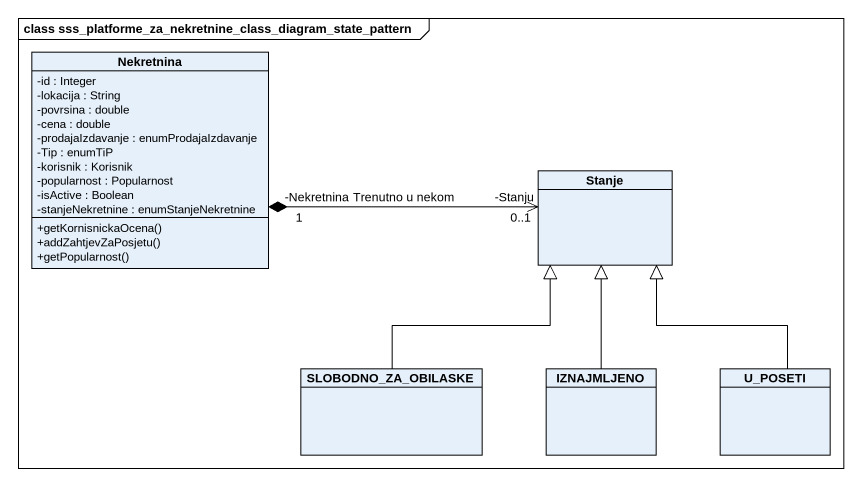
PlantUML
@startuml
mainframe class sss_platforme_za_nekretnine_class_diagram_state_pattern
hide circle
hide empty members
skinparam classAttributeIconSize 0
class Nekretnina {
  -id : Integer
  -lokacija : String
  -povrsina : double
  -cena : double
  -prodajaIzdavanje : enumProdajaIzdavanje
  -Tip : enumTiP
  -korisnik : Korisnik
  -popularnost : Popularnost
  -isActive : Boolean
  -stanjeNekretnine : enumStanjeNekretnine
  +getKornisnickaOcena()
  +addZahtjevZaPosjetu()
  +getPopularnost()
}
class Stanje
class SLOBODNO_ZA_OBILASKE
class IZNAJMLJENO
class U_POSETI
Nekretnina "1\n-Nekretnina" *-right-> "0..1\n-Stanju" Stanje : Trenutno u nekom
SLOBODNO_ZA_OBILASKE -up-|> Stanje
IZNAJMLJENO -up-|> Stanje
U_POSETI -up-|> Stanje
@enduml
